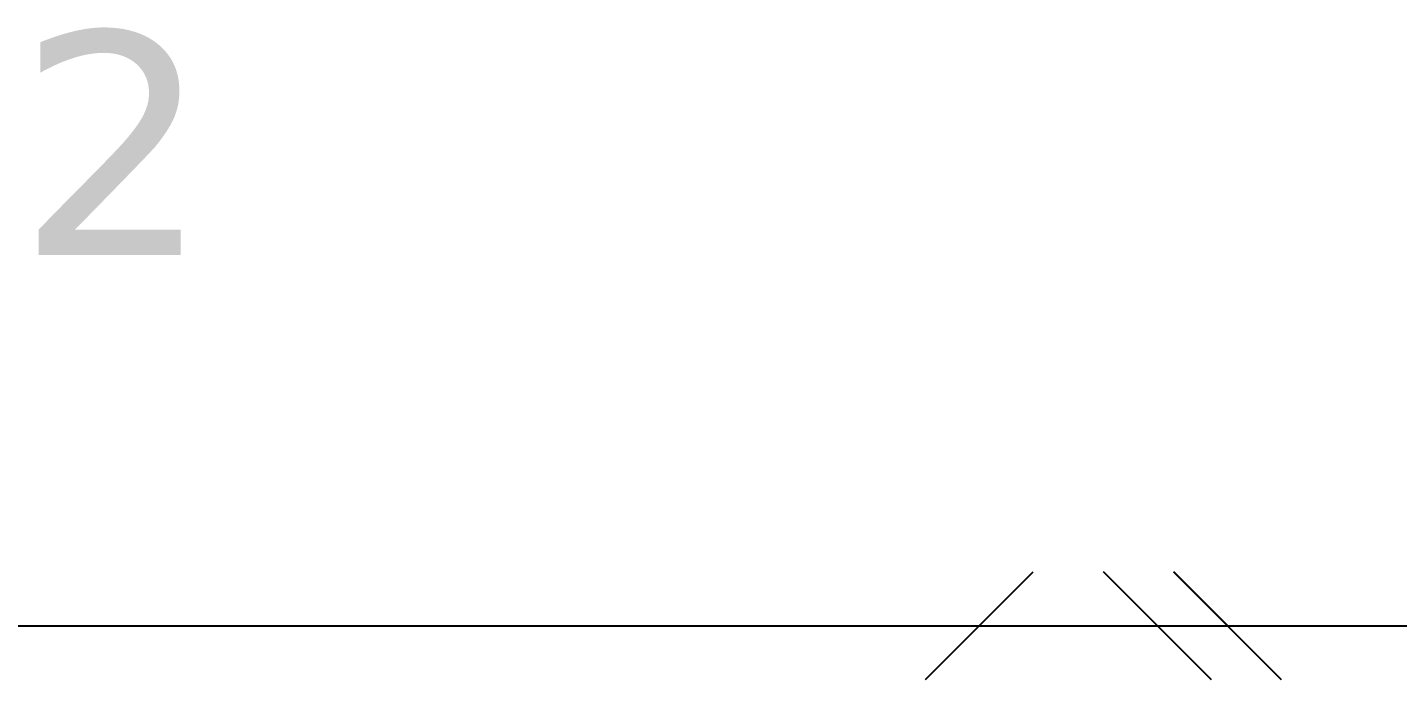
# Model space of a CAD drawing. Extents: x -9 to 600, y -23 to 65.
# Drawn here: x 269.996 to 271.099, y 49.215 to 49.74 of the extents above; entities that cross this region are included whole.
import ezdxf

# ---------------------------------------------------------------- set-up
doc = ezdxf.new("R2010")
doc.units = 0
doc.header["$LTSCALE"] = 0.8
doc.header["$MEASUREMENT"] = 0
for name, color, linetype in [('0_FIOS', 3, 'CONTINUOUS'), ('ilum', 2, 'CONTINUOUS'), ('iluminação', 2, 'CONTINUOUS')]:
    doc.layers.add(name, color=color, linetype=linetype)
doc.layers.add('DLX_LUMKEY_IDX', color=7, linetype='CONTINUOUS', true_color=0x969696)
doc.styles.add('TableTextStyle', font='')
doc.styles.get('TableTextStyle').set_extended_font_data('VERDANA.TTF')

# ---------------------------------------------------------------- blocks, each defined once
blk = doc.blocks.new('MONO')
at = {"layer": '0_FIOS'}
for p, q in [((-3.356, -0.78), (-1.797, 0.78)), ((0.78, -0.78), (-0.78, 0.78)), ((1.797, -0.78), (0.238, 0.78))]:
    blk.add_line(p, q, dxfattribs=at)

msp = doc.modelspace()

# ---------------------------------------------------------------- linework, layer by layer
at = {"layer": 'ilum'}
for p, q in [((270.7192, 49.2147, 2.802), (270.8059, 49.3014, 2.802)), ((270.8625, 49.3014, 2.802), (270.9491, 49.2147, 2.802)), ((270.919, 49.3014, 2.802), (271.0057, 49.2147, 2.802)), ((267.6051, 49.258, 2.802), (271.7718, 49.258, 2.802))]:
    msp.add_line(p, q, dxfattribs=at)

# ---------------------------------------------------------------- block references
at = {"layer": 'iluminação', "xscale": 0.05560094617944675, "yscale": 0.05560094617944675, "zscale": 0.05560094617944675}
msp.add_blockref('MONO', (270.9058, 49.258, 2.802), dxfattribs=at)

# ---------------------------------------------------------------- texts
at = {"layer": 'DLX_LUMKEY_IDX', "style": 'TableTextStyle'}
msp.add_text('2', height=0.18, dxfattribs=at).set_placement((269.987, 49.5565, 2.8))

doc.saveas('drawing.dxf')
